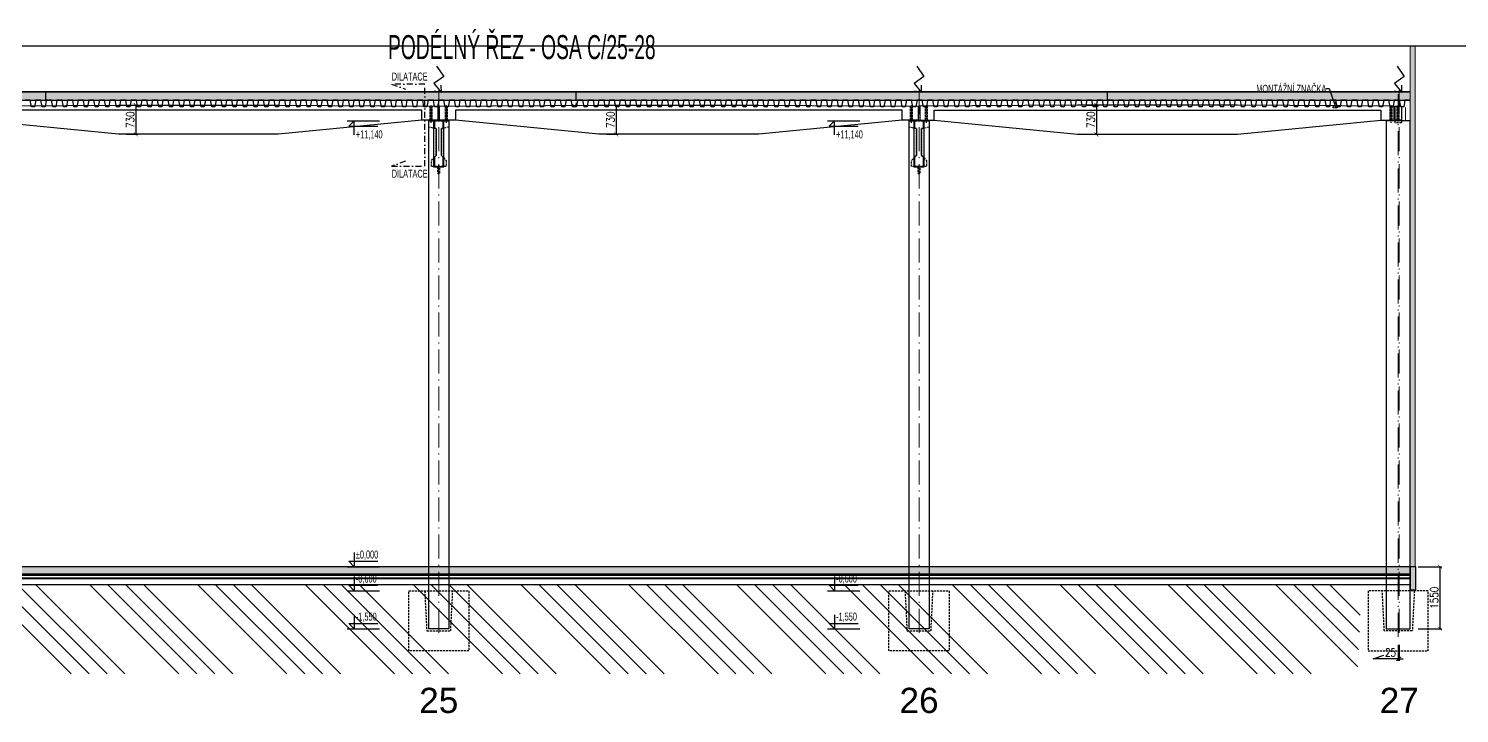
# Model space of a CAD drawing. Header units: millimetres. Extents: x 325046 to 1268204, y 1875583 to 2761998.
# Drawn here: x 983831 to 1019580, y 2379859 to 2396963 of the extents above; entities that cross this region are included whole.
import ezdxf
from ezdxf.enums import TextEntityAlignment as Align

# ---------------------------------------------------------------- set-up
doc = ezdxf.new("R2010")
doc.units = ezdxf.units.MM
doc.header["$LTSCALE"] = 100
doc.header["$PDMODE"] = 65
for name, pattern in [('ACAD_ISO10W100', [18.5, 12, -3, 0.5, -3]), ('DASHDOT', [1, 0.5, -0.25, 0, -0.25]), ('DASHED', [0.75, 0.5, -0.25])]:
    doc.linetypes.add(name, pattern=pattern)
for name, color, linetype in [('005', 9, 'Continuous'), ('025', 1, 'Continuous'), ('030', 7, 'Continuous'), ('035', 7, 'Continuous'), ('050', 4, 'Continuous'), ('DEHA', 2, 'Continuous'), ('KOTY', 2, 'Continuous'), ('kóty 100', 5, 'Continuous'), ('POPIS', 7, 'Continuous'), ('Sloupy', 7, 'Continuous'), ('ŠRAF-TERÉN', 34, 'Continuous'), ('ŽB - MONOLIT', 4, 'Continuous'), ('ŽB - PREFA', 3, 'Continuous')]:
    doc.layers.add(name, color=color, linetype=linetype)
for name, color, linetype, lineweight, true_color in [('IZOLACE - H', 7, 'Continuous', 9, 0x525252), ('PŘÍČKY - SDK', 7, 'Continuous', 30, 0x6a1174), ('TRAPÉZ -  KRYTINA', 7, 'Continuous', 25, 0x005875)]:
    doc.layers.add(name, color=color, linetype=linetype, lineweight=lineweight, true_color=true_color)
for name, color, linetype, true_color in [('Izolace tepelná', 7, 'Continuous', 0xfdf0ce), ('Popis OS', 7, 'Continuous', 0xbd0a5d), ('Příprava na dock', 7, 'Continuous', 0x616161), ('ŽB - Šraf-monol', 7, 'Continuous', 0x6bc2a4)]:
    doc.layers.add(name, color=color, linetype=linetype, true_color=true_color)
for name, color, linetype, lineweight in [('Objekty - osy', 5, 'ACAD_ISO10W100', 20), ('OBVODOVÝ PLÁŠŤ', 2, 'Continuous', 9), ('ŽB - Šraf-prefa', 253, 'Continuous', 13)]:
    doc.layers.add(name, color=color, linetype=linetype, lineweight=lineweight)
doc.styles.add('ARIL-TENKÝ', font='arial.ttf')
doc.styles.add('ROMANS', font='romans.shx', dxfattribs={"width": 0.8})
doc.dimstyles.new('EXT_10', dxfattribs={"dimscale": 100, "dimtxt": 2, "dimasz": 1, "dimexe": 0.5, "dimexo": 2, "dimgap": 0.4, "dimtad": 1, "dimdec": 0, "dimzin": 0, "dimdsep": 46, "dimtxsty": 'ROMANS', "dimblk": 'ARCHTICK', "dimcen": 2, "dimclrd": 256, "dimclre": 256, "dimclrt": 7, "dimadec": 0, "dimazin": 0, "dimtfac": 0.5, "dimtdec": 0, "dimtix": 1, "dimtmove": 2, "dimatfit": 3, "dimldrblk": 'ARCHTICK', "dimfxl": 1, "dimtvp": 93.75, "dimtolj": 1, "dimtzin": 0, "dimarcsym": 0})

# ---------------------------------------------------------------- blocks, each defined once
blk = doc.blocks.new('L1_PO')
at = {"layer": '005', "linetype": 'DASHDOT', "ltscale": 0.5}
for points in [[(2900232, -5311663), (2900232, -5311223)], [(2911852, -5311663), (2911852, -5311223)]]:
    blk.add_lwpolyline(points, dxfattribs=at)
at = {"layer": '030'}
blk.add_lwpolyline([(2904042, -5311223), (2908042, -5311223), (2912022, -5311253), (2912022, -5311603), (2911622, -5311603), (2908042, -5311953), (2904042, -5311953), (2900462, -5311603), (2900062, -5311603), (2900062, -5311253)], close=True, dxfattribs=at)
blk.add_lwpolyline([(2911622, -5311603), (2911622, -5311353), (2900462, -5311353), (2900462, -5311603)], dxfattribs=at)
blk.add_lwpolyline([(2911622, -5311603), (2911622, -5311353), (2900462, -5311353), (2900462, -5311603)], dxfattribs=at)
at = {"layer": '035', "linetype": 'DASHED', "ltscale": 0.5}
for points in [[(2900207, -5311603), (2900207, -5311252)], [(2900257, -5311603), (2900257, -5311252)], [(2911827, -5311603), (2911827, -5311252)], [(2911877, -5311603), (2911877, -5311252)]]:
    blk.add_lwpolyline(points, dxfattribs=at)
blk = doc.blocks.new('HLAVIVE 5 PO')
at = {"layer": 'Příprava na dock', "linetype": 'DASHED'}
blk.add_lwpolyline([(2345597, -5228059), (2345597, -5226559), (2347097, -5226559), (2347097, -5228059)], close=True, dxfattribs=at)
blk.add_lwpolyline([(2345997, -5226559), (2346047, -5227559), (2346647, -5227559), (2346697, -5226559)], dxfattribs=at)
blk = doc.blocks.new('HROMOSVOD')
at = {"layer": 'Sloupy'}
for p, q in [((-215544, -3763603), (-215365, -3763858)), ((-215365, -3763858), (-215611, -3764037)), ((-215611, -3764037), (-215422, -3764264)), ((-215422, -3764264), (-215605, -3764227)), ((-215422, -3764264), (-215425, -3764077))]:
    blk.add_line(p, q, dxfattribs=at)
blk = doc.blocks.new('_ARCHTICK')
at = {"color": 0, "linetype": 'ByBlock', "const_width": 0.15}
blk.add_lwpolyline([(-0.5, -0.5), (0.5, 0.5)], dxfattribs=at)
blk = doc.blocks.new('*D721')
at = {"layer": 'Defpoints', "color": 0, "transparency": 16777216}
for p in [(998079, 2395053), (998079, 2394323), (998510, 2394323)]:
    blk.add_point(p, dxfattribs=at)
at = {"layer": 'KOTY', "lineweight": -2, "transparency": 16777216}
for p, q in [((998279, 2395053), (998560, 2395053)), ((998510, 2395053), (998510, 2394323)), ((998279, 2394323), (998560, 2394323))]:
    blk.add_line(p, q, dxfattribs=at)
at = {"layer": 'KOTY', "lineweight": -2, "transparency": 16777216, "xscale": 100, "yscale": 100, "zscale": 100}
for p, rotation in [((998510, 2395053), 90), ((998510, 2394323), 270)]:
    blk.add_blockref('_ARCHTICK', p, dxfattribs=dict(at, rotation=rotation))
at = {"layer": 'KOTY', "color": 7, "transparency": 16777216, "insert": (998370, 2394688), "char_height": 200, "attachment_point": 5, "rotation": 90, "style": 'ROMANS'}
blk.add_mtext('\\A1;730', dxfattribs=at)
blk = doc.blocks.new('*D722')
at = {"layer": 'Defpoints', "color": 0, "transparency": 16777216}
for p in [(986079, 2395053), (986079, 2394323), (986510, 2394323)]:
    blk.add_point(p, dxfattribs=at)
at = {"layer": 'KOTY', "lineweight": -2, "transparency": 16777216}
for p, q in [((986279, 2395053), (986560, 2395053)), ((986510, 2395053), (986510, 2394323)), ((986279, 2394323), (986560, 2394323))]:
    blk.add_line(p, q, dxfattribs=at)
at = {"layer": 'KOTY', "lineweight": -2, "transparency": 16777216, "xscale": 100, "yscale": 100, "zscale": 100}
for p, rotation in [((986510, 2395053), 90), ((986510, 2394323), 270)]:
    blk.add_blockref('_ARCHTICK', p, dxfattribs=dict(at, rotation=rotation))
at = {"layer": 'KOTY', "color": 7, "transparency": 16777216, "insert": (986370, 2394688), "char_height": 200, "attachment_point": 5, "rotation": 90, "style": 'ROMANS'}
blk.add_mtext('\\A1;730', dxfattribs=at)
blk = doc.blocks.new('*D723')
at = {"layer": 'Defpoints', "color": 0, "transparency": 16777216}
for p in [(1010079, 2395053), (1010079, 2394323), (1010510, 2394323)]:
    blk.add_point(p, dxfattribs=at)
at = {"layer": 'KOTY', "lineweight": -2, "transparency": 16777216}
for p, q in [((1010279, 2395053), (1010560, 2395053)), ((1010510, 2395053), (1010510, 2394323)), ((1010279, 2394323), (1010560, 2394323))]:
    blk.add_line(p, q, dxfattribs=at)
at = {"layer": 'KOTY', "lineweight": -2, "transparency": 16777216, "xscale": 100, "yscale": 100, "zscale": 100}
for p, rotation in [((1010510, 2395053), 90), ((1010510, 2394323), 270)]:
    blk.add_blockref('_ARCHTICK', p, dxfattribs=dict(at, rotation=rotation))
at = {"layer": 'KOTY', "color": 7, "transparency": 16777216, "insert": (1010370, 2394688), "char_height": 200, "attachment_point": 5, "rotation": 90, "style": 'ROMANS'}
blk.add_mtext('\\A1;730', dxfattribs=at)
blk = doc.blocks.new('*D724')
at = {"layer": 'Defpoints', "color": 0, "transparency": 16777216}
for p in [(1018354, 2383523), (1018354, 2381973), (1019093, 2381973)]:
    blk.add_point(p, dxfattribs=at)
at = {"layer": 'KOTY', "lineweight": -2, "transparency": 16777216}
for p, q in [((1018554, 2383523), (1019143, 2383523)), ((1019093, 2383523), (1019093, 2381973)), ((1018554, 2381973), (1019143, 2381973))]:
    blk.add_line(p, q, dxfattribs=at)
at = {"layer": 'KOTY', "lineweight": -2, "transparency": 16777216, "xscale": 100, "yscale": 100, "zscale": 100}
for p, rotation in [((1019093, 2383523), 90), ((1019093, 2381973), 270)]:
    blk.add_blockref('_ARCHTICK', p, dxfattribs=dict(at, rotation=rotation))
at = {"layer": 'KOTY', "color": 7, "transparency": 16777216, "insert": (1018953, 2382748), "char_height": 200, "attachment_point": 5, "rotation": 90, "style": 'ROMANS'}
blk.add_mtext('\\A1;1550', dxfattribs=at)
blk = doc.blocks.new('H2 PO')
at = {"layer": '005', "linetype": 'DASHED'}
blk.add_lwpolyline([(2029475, -4892558), (2029475, -4891058), (2027975, -4891058), (2027975, -4892558)], close=True, dxfattribs=at)
blk.add_lwpolyline([(2029125, -4891058), (2029075, -4892058), (2028375, -4892058), (2028325, -4891058)], dxfattribs=at)
blk = doc.blocks.new('L3.1_PO')
at = {"layer": '005', "linetype": 'DASHDOT', "ltscale": 0.5}
for points in [[(1222451, -5123348), (1222451, -5122908)], [(1234056, -5123348), (1234056, -5122908)]]:
    blk.add_lwpolyline(points, dxfattribs=at)
at = {"layer": '025', "linetype": 'DASHED', "ltscale": 0.5}
blk.add_lwpolyline([(1232611, -5122926), (1232711, -5122927), (1232711, -5122977), (1232611, -5122976)], close=True, dxfattribs=at)
at = {"layer": '030'}
blk.add_lwpolyline([(1230221, -5122908), (1226221, -5122908), (1222281, -5122938), (1222281, -5123288), (1222641, -5123288), (1226221, -5123638), (1230221, -5123638), (1233801, -5123288), (1234136, -5123288), (1234136, -5122938)], close=True, dxfattribs=at)
blk.add_lwpolyline([(1222641, -5123288), (1222641, -5123038), (1233801, -5123038), (1233801, -5123288)], dxfattribs=at)
blk.add_lwpolyline([(1222641, -5123288), (1222641, -5123038), (1233801, -5123038), (1233801, -5123288)], dxfattribs=at)
at = {"layer": '035', "linetype": 'DASHED', "ltscale": 0.5}
for points in [[(1222426, -5123288), (1222426, -5122937)], [(1222476, -5123288), (1222476, -5122936)], [(1234031, -5123288), (1234031, -5122937)], [(1234081, -5123288), (1234081, -5122937)]]:
    blk.add_lwpolyline(points, dxfattribs=at)
at = {"layer": 'DEHA', "color": 3, "linetype": 'DASHDOT'}
blk.add_lwpolyline([(1232661, -5122827), (1232661, -5123027)], dxfattribs=at)
blk = doc.blocks.new('*D725')
at = {"layer": 'Defpoints', "color": 0, "ltscale": 0.5, "transparency": 16777216}
for p in [(1018054, 2381773), (1018079, 2381773), (1018079, 2381223)]:
    blk.add_point(p, dxfattribs=at)
at = {"layer": 'KOTY', "lineweight": -2, "ltscale": 0.5, "transparency": 16777216}
for p, q in [((1018054, 2381573), (1018054, 2381173)), ((1018079, 2381573), (1018079, 2381173)), ((1018054, 2381223), (1017954, 2381223)), ((1018054, 2381223), (1018079, 2381223)), ((1018079, 2381223), (1018179, 2381223))]:
    blk.add_line(p, q, dxfattribs=at)
at = {"layer": 'KOTY', "lineweight": -2, "ltscale": 0.5, "transparency": 16777216, "xscale": 100, "yscale": 100, "zscale": 100}
blk.add_blockref('_ARCHTICK', (1018054, 2381223), dxfattribs=at)
at = {"layer": 'KOTY', "lineweight": -2, "ltscale": 0.5, "transparency": 16777216, "xscale": 100, "yscale": 100, "zscale": 100, "rotation": 180}
blk.add_blockref('_ARCHTICK', (1018079, 2381223), dxfattribs=at)
at = {"layer": 'KOTY', "color": 7, "ltscale": 0.5, "transparency": 16777216, "insert": (1017860, 2381379), "char_height": 200, "attachment_point": 5, "style": 'ROMANS'}
blk.add_mtext('\\A1;25', dxfattribs=at)

msp = doc.modelspace()

# ---------------------------------------------------------------- hatches: boundary and pattern name
at = {"layer": 'Izolace tepelná'}
h = msp.add_hatch(color=256, dxfattribs=at)
h.dxf.hatch_style = 1
h.paths.add_polyline_path([(1018353.7, 2383523.1), (1018473.7, 2383523.1), (1018473.7, 2396523.1), (1018353.7, 2396523.1)])
h = msp.add_hatch(color=256, dxfattribs=at)
h.dxf.hatch_style = 1
h.paths.add_polyline_path([(971985.7, 2395373.1), (970907.2, 2395373.1), (970907.2, 2395173.1), (971985.7, 2395173.1)])
h.paths.add_polyline_path([(977985.7, 2395373.1), (971985.7, 2395373.1), (971985.7, 2395173.1), (977985.7, 2395173.1)])
h.paths.add_polyline_path([(983985.7, 2395373.1), (977985.7, 2395373.1), (977985.7, 2395173.1), (978043.5, 2395173.1), (983985.7, 2395173.1)])
h.paths.add_polyline_path([(984260.7, 2395373.1), (983985.7, 2395373.1), (983985.7, 2395173.1), (984260.7, 2395173.1)])
h = msp.add_hatch(color=256, dxfattribs=at)
h.dxf.hatch_style = 1
h.paths.add_polyline_path([(985235.7, 2395373.1), (984157.2, 2395373.1), (984157.2, 2395173.1), (985235.7, 2395173.1)])
h.paths.add_polyline_path([(991235.7, 2395373.1), (985235.7, 2395373.1), (985235.7, 2395173.1), (991235.7, 2395173.1)])
h.paths.add_polyline_path([(997235.7, 2395373.1), (991235.7, 2395373.1), (991235.7, 2395173.1), (991293.5, 2395173.1), (997235.7, 2395173.1)])
h.paths.add_polyline_path([(997510.7, 2395373.1), (997235.7, 2395373.1), (997235.7, 2395173.1), (997510.7, 2395173.1)])
h = msp.add_hatch(color=256, dxfattribs=at)
h.dxf.hatch_style = 1
h.paths.add_polyline_path([(998510.7, 2395373.1), (997432.2, 2395373.1), (997432.2, 2395173.1), (998510.7, 2395173.1)])
h.paths.add_polyline_path([(1004510.7, 2395373.1), (998510.7, 2395373.1), (998510.7, 2395173.1), (1004510.7, 2395173.1)])
h.paths.add_polyline_path([(1010510.7, 2395373.1), (1004510.7, 2395373.1), (1004510.7, 2395173.1), (1004568.5, 2395173.1), (1010510.7, 2395173.1)])
h.paths.add_polyline_path([(1010785.7, 2395373.1), (1010510.7, 2395373.1), (1010510.7, 2395173.1), (1010785.7, 2395173.1)])
h = msp.add_hatch(color=256, dxfattribs=at)
h.dxf.hatch_style = 1
h.paths.add_polyline_path([(1011760.7, 2395373.1), (1010682.2, 2395373.1), (1010682.2, 2395173.1), (1011760.7, 2395173.1)])
h.paths.add_polyline_path([(1017760.7, 2395373.1), (1011760.7, 2395373.1), (1011760.7, 2395173.1), (1017760.7, 2395173.1)])
h.paths.add_polyline_path([(1018353.7, 2395173.1), (1018353.7, 2395373.1), (1017760.7, 2395373.1), (1017760.7, 2395173.1)])
at = {"layer": 'ŠRAF-TERÉN'}
h = msp.add_hatch(dxfattribs=at)
h.set_pattern_fill('ANSI34', color=256, scale=100, angle=90, style=0)
h.set_pattern_definition([(135, (-468487, -136844.4), (-1347.0384, -1347.0384), []), (135, (-468487, -136395.4), (-1347.0384, -1347.0384), []), (135, (-468487, -135946.3), (-1347.0384, -1347.0384), []), (135, (-468487, -135497.3), (-1347.0384, -1347.0384), [])])
h.paths.add_polyline_path([(706303.7, 2383073.1), (711878.7, 2383073.1), (711878.7, 2381723.1), (711328.7, 2381723.1), (711328.7, 2380848.7), (706803.7, 2380848.7), (706803.7, 2381723.1), (706303.7, 2381723.1)])
h.paths.add_polyline_path([(700798.2, 2382764.2), (704598.7, 2382923.1), (705312.2, 2382923.1), (705466.2, 2382724.7), (705803.7, 2382724.7), (705803.7, 2381723.1), (705303.7, 2381723.1), (705303.7, 2380848.7), (700798.2, 2380848.7)])
h.paths.add_polyline_path([(717828.7, 2383073.1), (717828.7, 2381723.1), (717328.7, 2381723.1), (717328.7, 2380848.7), (712828.7, 2380848.7), (712828.7, 2381723.1), (712278.7, 2381723.1), (712278.7, 2381763.1), (712278.7, 2381763.1), (712278.7, 2381883.1), (712278.7, 2383073.1)])
h.paths.add_polyline_path([(718078.7, 2383073.1), (718078.7, 2381723.1), (717828.7, 2381723.1), (717828.7, 2381763.1), (717838.7, 2381763.1), (717838.7, 2381883.1), (717837.8, 2383073.1)])
h.paths.add_polyline_path([(718078.7, 2383073.1), (718328.7, 2383073.1), (718328.7, 2381883.1), (718318.7, 2381883.1), (718318.7, 2381763.1), (718319.1, 2381723.1), (718078.7, 2381723.1)])
h.paths.add_polyline_path([(1017133.1, 2383073.1), (1017036.8, 2380848.7), (718828.7, 2380848.7), (718828.7, 2381723.1), (718328.7, 2381723.1), (718328.7, 2381763.1), (718328.7, 2381763.1), (718328.7, 2381883.1), (718328.7, 2383073.1)])
h.paths.add_polyline_path([(718428.7, 2381723.1), (718828.7, 2381723.1), (718828.7, 2380848.7), (718384.9, 2380848.7)], flags=17)
h.paths.add_polyline_path([(718078.7, 2381723.1), (718328.7, 2381723.1), (718328.7, 2380848.7), (718078.7, 2380848.7)])
h.paths.add_polyline_path([(717828.7, 2381723.1), (718078.7, 2381723.1), (718078.7, 2380848.7), (717828.7, 2380848.7)])
h.paths.add_polyline_path([(717328.7, 2381723.1), (717728.7, 2381723.1), (717772.4, 2380848.7), (717328.7, 2380848.7)], flags=17)
h.paths.add_polyline_path([(712378.7, 2381723.1), (712828.7, 2381723.1), (712828.7, 2380848.7), (712334.9, 2380848.7)], flags=17)
h.paths.add_polyline_path([(712078.7, 2381723.1), (712278.7, 2381723.1), (712278.7, 2380848.7), (712078.7, 2380848.7)])
h.paths.add_polyline_path([(711878.7, 2381723.1), (712078.7, 2381723.1), (712078.7, 2380848.7), (711878.7, 2380848.7)])
h.paths.add_polyline_path([(711328.7, 2381723.1), (711778.7, 2381723.1), (711822.4, 2380848.7), (711328.7, 2380848.7)], flags=17)
h.paths.add_polyline_path([(706403.7, 2381723.1), (706803.7, 2381723.1), (706803.7, 2380848.7), (706359.9, 2380848.7)], flags=17)
h.paths.add_polyline_path([(706078.7, 2381723.1), (706303.7, 2381723.1), (706303.7, 2380848.7), (706078.7, 2380848.7)])
h.paths.add_polyline_path([(705803.7, 2381723.1), (706078.7, 2381723.1), (706078.7, 2380848.7), (705803.7, 2380848.7)])
h.paths.add_polyline_path([(705303.7, 2381723.1), (705703.7, 2381723.1), (705747.4, 2380848.7), (705303.7, 2380848.7)], flags=17)
at = {"layer": 'ŽB - Šraf-monol'}
msp.add_hatch(color=256, dxfattribs=at).paths.add_polyline_path([(1018353.7, 2383523.1), (1018353.7, 2383343.1), (705803.7, 2383343.1), (705803.7, 2383523.1)])
at = {"layer": 'ŽB - Šraf-prefa', "ltscale": 2}
msp.add_hatch(color=256, dxfattribs=at).paths.add_polyline_path([(1018353.7, 2383523.1), (1018493.7, 2383523.1), (1018493.7, 2382943.1), (1018353.7, 2382943.1)])
at = {"layer": 'ŽB - Šraf-prefa'}
msp.add_hatch(color=256, dxfattribs=at).paths.add_polyline_path([(1018493.7, 2383523.1), (1018353.7, 2383523.1), (1018353.7, 2382943.1), (1018493.7, 2382943.1)])

# ---------------------------------------------------------------- linework, layer by layer
at = {"layer": '005', "linetype": 'DASHDOT', "ltscale": 0.5}
for points in [[(1018053.7, 2394613.1), (1018053.7, 2395068.1)], [(994078.7, 2393323.1), (994078.7, 2393573.1)], [(1006078.7, 2393323.1), (1006078.7, 2393573.1)]]:
    msp.add_lwpolyline(points, dxfattribs=at)
at = {"layer": '025', "linetype": 'DASHED'}
for points, const_width in [([(993888.7, 2394663.1), (993888.7, 2395003.1)], 20), ([(994268.7, 2394663.1), (994268.7, 2395003.1)], 20), ([(1005888.7, 2394663.1), (1005888.7, 2395003.1)], 20), ([(1006268.7, 2394663.1), (1006268.7, 2395003.1)], 20), ([(1017873.7, 2394663.1), (1017873.7, 2394993.1)], 20), ([(1018053.7, 2394663.1), (1018053.7, 2394993.1)], 20), ([(1018233.7, 2394663.1), (1018233.7, 2394993.1)], 20), ([(994078.7, 2393373.1), (994078.7, 2393523.1)], 25), ([(1006078.7, 2393373.1), (1006078.7, 2393523.1)], 25)]:
    msp.add_lwpolyline(points, dxfattribs=dict(at, const_width=const_width))
at = {"layer": '035', "linetype": 'DASHED', "ltscale": 0.5}
for points in [[(1018028.7, 2394673.1), (1018028.7, 2395023.1)], [(1018078.7, 2394673.1), (1018078.7, 2395023.1)]]:
    msp.add_lwpolyline(points, dxfattribs=at)
at = {"layer": '035', "linetype": 'DASHED'}
for points in [[(993828.7, 2394663.7), (994328.7, 2394663.7), (994328.7, 2394503.8), (994143.7, 2394464.8), (994143.7, 2393793.1), (994263.7, 2393673.1), (994263.7, 2393523.1), (993893.7, 2393523.1), (993893.7, 2393673.1), (994013.7, 2393793.1), (994013.7, 2394464.8), (993828.7, 2394503.8), (993828.7, 2394663.7)], [(1005828.7, 2394663.7), (1006328.7, 2394663.7), (1006328.7, 2394503.8), (1006143.7, 2394464.8), (1006143.7, 2393793.1), (1006263.7, 2393673.1), (1006263.7, 2393523.1), (1005893.7, 2393523.1), (1005893.7, 2393673.1), (1006013.7, 2393793.1), (1006013.7, 2394464.8), (1005828.7, 2394503.8), (1005828.7, 2394663.7)]]:
    msp.add_lwpolyline(points, dxfattribs=at)
at = {"layer": '035', "ltscale": 0.5}
for points in [[(993828.7, 2394663.1), (993948.7, 2394663.1), (993948.7, 2393513.1), (994208.7, 2393513.1), (994208.7, 2394663.1), (994328.7, 2394663.1), (994328.7, 2381973.1), (993828.7, 2381973.1)], [(1005828.7, 2394663.1), (1005948.7, 2394663.1), (1005948.7, 2393513.1), (1006208.7, 2393513.1), (1006208.7, 2394663.1), (1006328.7, 2394663.1), (1006328.7, 2381973.1), (1005828.7, 2381973.1)]]:
    msp.add_lwpolyline(points, close=True, dxfattribs=at)
msp.add_lwpolyline([(1018353.7, 2394663.1), (1018353.7, 2394663.1), (1017753.7, 2394663.1), (1017753.7, 2381973.1), (1018353.7, 2381973.1), (1018353.7, 2394663.1)], dxfattribs=at)
at = {"layer": '035', "linetype": 'DASHED'}
for points in [[(994048.7, 2393513.1), (994048.7, 2393353.1), (994108.7, 2393353.1), (994108.7, 2393513.1)], [(1006048.7, 2393513.1), (1006048.7, 2393353.1), (1006108.7, 2393353.1), (1006108.7, 2393513.1)]]:
    msp.add_lwpolyline(points, close=True, dxfattribs=at)
at = {"layer": '050', "linetype": 'DASHDOT', "ltscale": 3}
msp.add_lwpolyline([(993247.7, 2393655), (992900.1, 2393530.9), (993728.7, 2393530.9), (993728.7, 2395573.6), (992900.1, 2395573.6), (993247.7, 2395449.5)], dxfattribs=at)
at = {"layer": '050', "linetype": 'DASHED'}
msp.add_lwpolyline([(1017973.7, 2395023.1), (1018133.7, 2395023.1), (1018133.7, 2394613.1), (1017973.7, 2394613.1)], close=True, dxfattribs=at)
at = {"layer": '050'}
for points in [[(1018133.7, 2394673.1), (1017973.7, 2394673.1), (1017973.7, 2395023.1), (1018133.7, 2395023.1)], [(993968.7, 2394663.7), (993968.7, 2394474.3), (994013.7, 2394464.8), (994013.7, 2393793.1), (993968.7, 2393748.1), (993968.7, 2393523.1), (994188.7, 2393523.1), (994188.7, 2393748.1), (994143.7, 2393793.1), (994143.7, 2394464.8), (994188.7, 2394474.3), (994188.7, 2394663.7)], [(1005968.7, 2394663.7), (1005968.7, 2394474.3), (1006013.7, 2394464.8), (1006013.7, 2393793.1), (1005968.7, 2393748.1), (1005968.7, 2393523.1), (1006188.7, 2393523.1), (1006188.7, 2393748.1), (1006143.7, 2393793.1), (1006143.7, 2394464.8), (1006188.7, 2394474.3), (1006188.7, 2394663.7)]]:
    msp.add_lwpolyline(points, close=True, dxfattribs=at)
at = {"layer": 'IZOLACE - H', "linetype": 'ByBlock', "ltscale": 1000}
for p, q in [((970907.2, 2395393.1), (984260.7, 2395393.1)), ((984157.2, 2395393.1), (997510.7, 2395393.1)), ((997432.2, 2395393.1), (1010785.7, 2395393.1)), ((1010682.2, 2395393.1), (1018353.7, 2395393.1))]:
    msp.add_line(p, q, dxfattribs=at)
at = {"layer": 'IZOLACE - H', "linetype": 'DASHED', "ltscale": 10, "const_width": 20}
for points in [[(970907.2, 2395383.1), (984260.7, 2395383.1)], [(984157.2, 2395383.1), (997510.7, 2395383.1)], [(997432.2, 2395383.1), (1010785.7, 2395383.1)], [(1010682.2, 2395383.1), (1018353.7, 2395383.1)]]:
    msp.add_lwpolyline(points, dxfattribs=at)
at = {"layer": 'IZOLACE - H', "linetype": 'DASHED', "ltscale": 5, "const_width": 20, "flags": 128}
msp.add_lwpolyline([(705803.7, 2383323.1), (1018353.7, 2383323.1)], dxfattribs=at)
at = {"layer": 'IZOLACE - H', "linetype": 'ByBlock', "ltscale": 1000, "flags": 128}
for points in [[(705803.7, 2383333.1), (1018189, 2383333.1)], [(705803.7, 2383313.1), (1018353.7, 2383313.1)]]:
    msp.add_lwpolyline(points, dxfattribs=at)
at = {"layer": 'Izolace tepelná'}
for points in [[(984260.7, 2395173.1), (984260.7, 2395373.1), (970907.2, 2395373.1)], [(997510.7, 2395173.1), (997510.7, 2395373.1), (984157.2, 2395373.1)], [(1010785.7, 2395173.1), (1010785.7, 2395373.1), (997432.2, 2395373.1)], [(1018353.7, 2395373.1), (1010682.2, 2395373.1)], [(970907.2, 2395173.1), (984260.7, 2395173.1)], [(984157.2, 2395173.1), (997510.7, 2395173.1)], [(997432.2, 2395173.1), (1010785.7, 2395173.1)], [(1010682.2, 2395173.1), (1018353.7, 2395173.1)], [(1018353.7, 2383233.1), (705803.7, 2383233.1), (705803.7, 2383313.1)], [(705803.7, 2383313.1), (1018353.7, 2383313.1)]]:
    msp.add_lwpolyline(points, dxfattribs=at)
at = {"layer": 'KOTY'}
for p, q in [((991791.8, 2394663.1), (992601.3, 2394663.1)), ((1003791.8, 2394663.1), (1004601.3, 2394663.1)), ((991791.8, 2383523.1), (992601.3, 2383523.1)), ((991791.8, 2382923.1), (992601.3, 2382923.1)), ((1003791.8, 2382923.1), (1004601.3, 2382923.1)), ((991791.8, 2381973.1), (992601.3, 2381973.1)), ((1003791.8, 2381973.1), (1004601.3, 2381973.1))]:
    msp.add_line(p, q, dxfattribs=at)
for points in [[(1016239.4, 2395467.4), (1016322.7, 2395467.4), (1016478.6, 2395034.7)], [(1018053.7, 2381223.1), (1017424.2, 2381223.1), (1017692.1, 2381309)]]:
    msp.add_lwpolyline(points, dxfattribs=at)
at = {"layer": 'KOTY', "flags": 128}
for points in [[(991966.5, 2394312.2), (991966.5, 2394663.1), (991831.5, 2394528.1), (992556.5, 2394528.1)], [(1003966.5, 2394312.2), (1003966.5, 2394663.1), (1003831.5, 2394528.1), (1004556.5, 2394528.1)], [(991966.5, 2383874), (991966.5, 2383523.1), (991831.5, 2383658.1), (992556.5, 2383658.1)], [(991966.5, 2383274), (991966.5, 2382923.1), (991831.5, 2383058.1), (992556.5, 2383058.1)], [(1003966.5, 2383274), (1003966.5, 2382923.1), (1003831.5, 2383058.1), (1004556.5, 2383058.1)], [(991966.5, 2382324), (991966.5, 2381973.1), (991831.5, 2382108.1), (992556.5, 2382108.1)], [(1003966.5, 2382324), (1003966.5, 2381973.1), (1003831.5, 2382108.1), (1004556.5, 2382108.1)]]:
    msp.add_lwpolyline(points, dxfattribs=at)
at = {"layer": 'kóty 100'}
msp.add_line((1024720.1, 2396523.1), (705683.7, 2396523.1), dxfattribs=at)
at = {"layer": 'Objekty - osy', "ltscale": 0.5}
for points in [[(994078.7, 2395423.5), (994078.7, 2381773.1)], [(1006078.7, 2395423.5), (1006078.7, 2381773.1)], [(1018053.7, 2381773.1), (1018053.7, 2395423.5)], [(1018078.7, 2395423.5), (1018078.7, 2381773.1)]]:
    msp.add_lwpolyline(points, dxfattribs=at)
at = {"layer": 'OBVODOVÝ PLÁŠŤ', "linetype": 'ByBlock', "ltscale": 100}
msp.add_line((1018473.7, 2383523.1), (1018353.7, 2383523.1), dxfattribs=at)
at = {"layer": 'OBVODOVÝ PLÁŠŤ', "linetype": 'ByBlock'}
msp.add_lwpolyline([(1018353.7, 2383523.1), (1018353.7, 2396523.1), (1018473.7, 2396523.1), (1018473.7, 2383523.1)], dxfattribs=at)
at = {"layer": 'PŘÍČKY - SDK'}
msp.add_line((705803.7, 2383230.5), (1018353.7, 2383230.5), dxfattribs=at)
at = {"layer": 'TRAPÉZ -  KRYTINA', "flags": 128}
for points in [[(984261.2, 2395107.5), (984243.5, 2395013.1), (984193.5, 2395013.1), (984168.5, 2395013.1), (984138.5, 2395173.1), (984008.5, 2395173.1), (983978.5, 2395013.1), (983928.5, 2395013.1), (983903.5, 2395013.1), (983873.5, 2395173.1), (983743.5, 2395173.1)], [(997511.2, 2395107.5), (997493.5, 2395013.1), (997443.5, 2395013.1), (997418.5, 2395013.1), (997388.5, 2395173.1), (997258.5, 2395173.1), (997228.5, 2395013.1), (997178.5, 2395013.1), (997153.5, 2395013.1), (997123.5, 2395173.1), (996993.5, 2395173.1), (996963.5, 2395013.1), (996913.5, 2395013.1), (996888.5, 2395013.1), (996858.5, 2395173.1), (996728.5, 2395173.1), (996698.5, 2395013.1), (996648.5, 2395013.1), (996623.5, 2395013.1), (996593.5, 2395173.1), (996463.5, 2395173.1), (996433.5, 2395013.1), (996383.5, 2395013.1), (996358.5, 2395013.1), (996328.5, 2395173.1), (996198.5, 2395173.1), (996168.5, 2395013.1), (996118.5, 2395013.1), (996093.5, 2395013.1), (996063.5, 2395173.1), (995933.5, 2395173.1), (995903.5, 2395013.1), (995853.5, 2395013.1), (995828.5, 2395013.1), (995798.5, 2395173.1), (995668.5, 2395173.1), (995638.5, 2395013.1), (995588.5, 2395013.1), (995563.5, 2395013.1), (995533.5, 2395173.1), (995403.5, 2395173.1), (995373.5, 2395013.1), (995323.5, 2395013.1), (995298.5, 2395013.1), (995268.5, 2395173.1), (995138.5, 2395173.1), (995108.5, 2395013.1), (995058.5, 2395013.1), (995033.5, 2395013.1), (995003.5, 2395173.1), (994873.5, 2395173.1), (994843.5, 2395013.1), (994793.5, 2395013.1), (994768.5, 2395013.1), (994738.5, 2395173.1), (994608.5, 2395173.1), (994578.5, 2395013.1), (994528.5, 2395013.1), (994503.5, 2395013.1), (994473.5, 2395173.1), (994343.5, 2395173.1), (994313.5, 2395013.1), (994263.5, 2395013.1), (994238.5, 2395013.1), (994208.5, 2395173.1), (994078.5, 2395173.1), (994048.5, 2395013.1), (993998.5, 2395013.1), (993973.5, 2395013.1), (993943.5, 2395173.1), (993813.5, 2395173.1), (993783.5, 2395013.1), (993733.5, 2395013.1), (993708.5, 2395013.1), (993678.5, 2395173.1), (993548.5, 2395173.1), (993518.5, 2395013.1), (993468.5, 2395013.1), (993443.5, 2395013.1), (993413.5, 2395173.1), (993283.5, 2395173.1), (993253.5, 2395013.1), (993203.5, 2395013.1), (993178.5, 2395013.1), (993148.5, 2395173.1), (993018.5, 2395173.1), (992988.5, 2395013.1), (992938.5, 2395013.1), (992913.5, 2395013.1), (992883.5, 2395173.1), (992753.5, 2395173.1), (992723.5, 2395013.1), (992673.5, 2395013.1), (992648.5, 2395013.1), (992618.5, 2395173.1), (992488.5, 2395173.1), (992458.5, 2395013.1), (992408.5, 2395013.1), (992383.5, 2395013.1), (992353.5, 2395173.1), (992223.5, 2395173.1), (992193.5, 2395013.1), (992143.5, 2395013.1), (992118.5, 2395013.1), (992088.5, 2395173.1), (991958.5, 2395173.1), (991928.5, 2395013.1), (991878.5, 2395013.1), (991853.5, 2395013.1), (991823.5, 2395173.1), (991693.5, 2395173.1), (991663.5, 2395013.1), (991613.5, 2395013.1), (991588.5, 2395013.1), (991558.5, 2395173.1), (991428.5, 2395173.1), (991398.5, 2395013.1), (991348.5, 2395013.1), (991323.5, 2395013.1), (991293.5, 2395173.1), (991163.5, 2395173.1), (991133.5, 2395013.1), (991083.5, 2395013.1), (991058.5, 2395013.1), (991028.5, 2395173.1), (990898.5, 2395173.1), (990868.5, 2395013.1), (990818.5, 2395013.1), (990793.5, 2395013.1), (990763.5, 2395173.1), (990633.5, 2395173.1), (990603.5, 2395013.1), (990553.5, 2395013.1), (990528.5, 2395013.1), (990498.5, 2395173.1), (990368.5, 2395173.1), (990338.5, 2395013.1), (990288.5, 2395013.1), (990263.5, 2395013.1), (990233.5, 2395173.1), (990103.5, 2395173.1), (990073.5, 2395013.1), (990023.5, 2395013.1), (989998.5, 2395013.1), (989968.5, 2395173.1), (989838.5, 2395173.1), (989808.5, 2395013.1), (989758.5, 2395013.1), (989733.5, 2395013.1), (989703.5, 2395173.1), (989573.5, 2395173.1), (989543.5, 2395013.1), (989493.5, 2395013.1), (989468.5, 2395013.1), (989438.5, 2395173.1), (989308.5, 2395173.1), (989278.5, 2395013.1), (989228.5, 2395013.1), (989203.5, 2395013.1), (989173.5, 2395173.1), (989043.5, 2395173.1), (989013.5, 2395013.1), (988963.5, 2395013.1), (988938.5, 2395013.1), (988908.5, 2395173.1), (988778.5, 2395173.1), (988748.5, 2395013.1), (988698.5, 2395013.1), (988673.5, 2395013.1), (988643.5, 2395173.1), (988513.5, 2395173.1), (988483.5, 2395013.1), (988433.5, 2395013.1), (988408.5, 2395013.1), (988378.5, 2395173.1), (988248.5, 2395173.1), (988218.5, 2395013.1), (988168.5, 2395013.1), (988143.5, 2395013.1), (988113.5, 2395173.1), (987983.5, 2395173.1), (987953.5, 2395013.1), (987903.5, 2395013.1), (987878.5, 2395013.1), (987848.5, 2395173.1), (987718.5, 2395173.1), (987688.5, 2395013.1), (987638.5, 2395013.1), (987613.5, 2395013.1), (987583.5, 2395173.1), (987453.5, 2395173.1), (987423.5, 2395013.1), (987373.5, 2395013.1), (987348.5, 2395013.1), (987318.5, 2395173.1), (987188.5, 2395173.1), (987158.5, 2395013.1), (987108.5, 2395013.1), (987083.5, 2395013.1), (987053.5, 2395173.1), (986923.5, 2395173.1), (986893.5, 2395013.1), (986843.5, 2395013.1), (986818.5, 2395013.1), (986788.5, 2395173.1), (986658.5, 2395173.1), (986628.5, 2395013.1), (986578.5, 2395013.1), (986553.5, 2395013.1), (986523.5, 2395173.1), (986393.5, 2395173.1), (986363.5, 2395013.1), (986313.5, 2395013.1), (986288.5, 2395013.1), (986258.5, 2395173.1), (986128.5, 2395173.1), (986098.5, 2395013.1), (986048.5, 2395013.1), (986023.5, 2395013.1), (985993.5, 2395173.1), (985863.5, 2395173.1), (985833.5, 2395013.1), (985783.5, 2395013.1), (985758.5, 2395013.1), (985728.5, 2395173.1), (985598.5, 2395173.1), (985568.5, 2395013.1), (985518.5, 2395013.1), (985493.5, 2395013.1), (985463.5, 2395173.1), (985333.5, 2395173.1), (985303.5, 2395013.1), (985253.5, 2395013.1), (985228.5, 2395013.1), (985198.5, 2395173.1), (985068.5, 2395173.1), (985038.5, 2395013.1), (984988.5, 2395013.1), (984963.5, 2395013.1), (984933.5, 2395173.1), (984803.5, 2395173.1), (984773.5, 2395013.1), (984723.5, 2395013.1), (984698.5, 2395013.1), (984668.5, 2395173.1), (984538.5, 2395173.1), (984508.5, 2395013.1), (984458.5, 2395013.1), (984433.5, 2395013.1), (984403.5, 2395173.1), (984273.5, 2395173.1), (984243.5, 2395013.1), (984193.5, 2395013.1), (984168.5, 2395013.1), (984157.2, 2395073.3)], [(1010786.2, 2395107.5), (1010768.5, 2395013.1), (1010718.5, 2395013.1), (1010693.5, 2395013.1), (1010663.5, 2395173.1), (1010533.5, 2395173.1), (1010503.5, 2395013.1), (1010453.5, 2395013.1), (1010428.5, 2395013.1), (1010398.5, 2395173.1), (1010268.5, 2395173.1), (1010238.5, 2395013.1), (1010188.5, 2395013.1), (1010163.5, 2395013.1), (1010133.5, 2395173.1), (1010003.5, 2395173.1), (1009973.5, 2395013.1), (1009923.5, 2395013.1), (1009898.5, 2395013.1), (1009868.5, 2395173.1), (1009738.5, 2395173.1), (1009708.5, 2395013.1), (1009658.5, 2395013.1), (1009633.5, 2395013.1), (1009603.5, 2395173.1), (1009473.5, 2395173.1), (1009443.5, 2395013.1), (1009393.5, 2395013.1), (1009368.5, 2395013.1), (1009338.5, 2395173.1), (1009208.5, 2395173.1), (1009178.5, 2395013.1), (1009128.5, 2395013.1), (1009103.5, 2395013.1), (1009073.5, 2395173.1), (1008943.5, 2395173.1), (1008913.5, 2395013.1), (1008863.5, 2395013.1), (1008838.5, 2395013.1), (1008808.5, 2395173.1), (1008678.5, 2395173.1), (1008648.5, 2395013.1), (1008598.5, 2395013.1), (1008573.5, 2395013.1), (1008543.5, 2395173.1), (1008413.5, 2395173.1), (1008383.5, 2395013.1), (1008333.5, 2395013.1), (1008308.5, 2395013.1), (1008278.5, 2395173.1), (1008148.5, 2395173.1), (1008118.5, 2395013.1), (1008068.5, 2395013.1), (1008043.5, 2395013.1), (1008013.5, 2395173.1), (1007883.5, 2395173.1), (1007853.5, 2395013.1), (1007803.5, 2395013.1), (1007778.5, 2395013.1), (1007748.5, 2395173.1), (1007618.5, 2395173.1), (1007588.5, 2395013.1), (1007538.5, 2395013.1), (1007513.5, 2395013.1), (1007483.5, 2395173.1), (1007353.5, 2395173.1), (1007323.5, 2395013.1), (1007273.5, 2395013.1), (1007248.5, 2395013.1), (1007218.5, 2395173.1), (1007088.5, 2395173.1), (1007058.5, 2395013.1), (1007008.5, 2395013.1), (1006983.5, 2395013.1), (1006953.5, 2395173.1), (1006823.5, 2395173.1), (1006793.5, 2395013.1), (1006743.5, 2395013.1), (1006718.5, 2395013.1), (1006688.5, 2395173.1), (1006558.5, 2395173.1), (1006528.5, 2395013.1), (1006478.5, 2395013.1), (1006453.5, 2395013.1), (1006423.5, 2395173.1), (1006293.5, 2395173.1), (1006263.5, 2395013.1), (1006213.5, 2395013.1), (1006188.5, 2395013.1), (1006158.5, 2395173.1), (1006028.5, 2395173.1), (1005998.5, 2395013.1), (1005948.5, 2395013.1), (1005923.5, 2395013.1), (1005893.5, 2395173.1), (1005763.5, 2395173.1), (1005733.5, 2395013.1), (1005683.5, 2395013.1), (1005658.5, 2395013.1), (1005628.5, 2395173.1), (1005498.5, 2395173.1), (1005468.5, 2395013.1), (1005418.5, 2395013.1), (1005393.5, 2395013.1), (1005363.5, 2395173.1), (1005233.5, 2395173.1), (1005203.5, 2395013.1), (1005153.5, 2395013.1), (1005128.5, 2395013.1), (1005098.5, 2395173.1), (1004968.5, 2395173.1), (1004938.5, 2395013.1), (1004888.5, 2395013.1), (1004863.5, 2395013.1), (1004833.5, 2395173.1), (1004703.5, 2395173.1), (1004673.5, 2395013.1), (1004623.5, 2395013.1), (1004598.5, 2395013.1), (1004568.5, 2395173.1), (1004438.5, 2395173.1), (1004408.5, 2395013.1), (1004358.5, 2395013.1), (1004333.5, 2395013.1), (1004303.5, 2395173.1), (1004173.5, 2395173.1), (1004143.5, 2395013.1), (1004093.5, 2395013.1), (1004068.5, 2395013.1), (1004038.5, 2395173.1), (1003908.5, 2395173.1), (1003878.5, 2395013.1), (1003828.5, 2395013.1), (1003803.5, 2395013.1), (1003773.5, 2395173.1), (1003643.5, 2395173.1), (1003613.5, 2395013.1), (1003563.5, 2395013.1), (1003538.5, 2395013.1), (1003508.5, 2395173.1), (1003378.5, 2395173.1), (1003348.5, 2395013.1), (1003298.5, 2395013.1), (1003273.5, 2395013.1), (1003243.5, 2395173.1), (1003113.5, 2395173.1), (1003083.5, 2395013.1), (1003033.5, 2395013.1), (1003008.5, 2395013.1), (1002978.5, 2395173.1), (1002848.5, 2395173.1), (1002818.5, 2395013.1), (1002768.5, 2395013.1), (1002743.5, 2395013.1), (1002713.5, 2395173.1), (1002583.5, 2395173.1), (1002553.5, 2395013.1), (1002503.5, 2395013.1), (1002478.5, 2395013.1), (1002448.5, 2395173.1), (1002318.5, 2395173.1), (1002288.5, 2395013.1), (1002238.5, 2395013.1), (1002213.5, 2395013.1), (1002183.5, 2395173.1), (1002053.5, 2395173.1), (1002023.5, 2395013.1), (1001973.5, 2395013.1), (1001948.5, 2395013.1), (1001918.5, 2395173.1), (1001788.5, 2395173.1), (1001758.5, 2395013.1), (1001708.5, 2395013.1), (1001683.5, 2395013.1), (1001653.5, 2395173.1), (1001523.5, 2395173.1), (1001493.5, 2395013.1), (1001443.5, 2395013.1), (1001418.5, 2395013.1), (1001388.5, 2395173.1), (1001258.5, 2395173.1), (1001228.5, 2395013.1), (1001178.5, 2395013.1), (1001153.5, 2395013.1), (1001123.5, 2395173.1), (1000993.5, 2395173.1), (1000963.5, 2395013.1), (1000913.5, 2395013.1), (1000888.5, 2395013.1), (1000858.5, 2395173.1), (1000728.5, 2395173.1), (1000698.5, 2395013.1), (1000648.5, 2395013.1), (1000623.5, 2395013.1), (1000593.5, 2395173.1), (1000463.5, 2395173.1), (1000433.5, 2395013.1), (1000383.5, 2395013.1), (1000358.5, 2395013.1), (1000328.5, 2395173.1), (1000198.5, 2395173.1), (1000168.5, 2395013.1), (1000118.5, 2395013.1), (1000093.5, 2395013.1), (1000063.5, 2395173.1), (999933.5, 2395173.1), (999903.5, 2395013.1), (999853.5, 2395013.1), (999828.5, 2395013.1), (999798.5, 2395173.1), (999668.5, 2395173.1), (999638.5, 2395013.1), (999588.5, 2395013.1), (999563.5, 2395013.1), (999533.5, 2395173.1), (999403.5, 2395173.1), (999373.5, 2395013.1), (999323.5, 2395013.1), (999298.5, 2395013.1), (999268.5, 2395173.1), (999138.5, 2395173.1), (999108.5, 2395013.1), (999058.5, 2395013.1), (999033.5, 2395013.1), (999003.5, 2395173.1), (998873.5, 2395173.1), (998843.5, 2395013.1), (998793.5, 2395013.1), (998768.5, 2395013.1), (998738.5, 2395173.1), (998608.5, 2395173.1), (998578.5, 2395013.1), (998528.5, 2395013.1), (998503.5, 2395013.1), (998473.5, 2395173.1), (998343.5, 2395173.1), (998313.5, 2395013.1), (998263.5, 2395013.1), (998238.5, 2395013.1), (998208.5, 2395173.1), (998078.5, 2395173.1), (998048.5, 2395013.1), (997998.5, 2395013.1), (997973.5, 2395013.1), (997943.5, 2395173.1), (997813.5, 2395173.1), (997783.5, 2395013.1), (997733.5, 2395013.1), (997708.5, 2395013.1), (997678.5, 2395173.1), (997548.5, 2395173.1), (997518.5, 2395013.1), (997468.5, 2395013.1), (997443.5, 2395013.1), (997432.2, 2395073.3)], [(1018353.7, 2395145.5), (1018348.5, 2395173.1), (1018218.5, 2395173.1), (1018188.5, 2395013.1), (1018138.5, 2395013.1), (1018113.5, 2395013.1), (1018083.5, 2395173.1), (1017953.5, 2395173.1), (1017923.5, 2395013.1), (1017873.5, 2395013.1), (1017848.5, 2395013.1), (1017818.5, 2395173.1), (1017688.5, 2395173.1), (1017658.5, 2395013.1), (1017608.5, 2395013.1), (1017583.5, 2395013.1), (1017553.5, 2395173.1), (1017423.5, 2395173.1), (1017393.5, 2395013.1), (1017343.5, 2395013.1), (1017318.5, 2395013.1), (1017288.5, 2395173.1), (1017158.5, 2395173.1), (1017128.5, 2395013.1), (1017078.5, 2395013.1), (1017053.5, 2395013.1), (1017023.5, 2395173.1), (1016893.5, 2395173.1), (1016863.5, 2395013.1), (1016813.5, 2395013.1), (1016788.5, 2395013.1), (1016758.5, 2395173.1), (1016628.5, 2395173.1), (1016598.5, 2395013.1), (1016548.5, 2395013.1), (1016523.5, 2395013.1), (1016493.5, 2395173.1), (1016363.5, 2395173.1), (1016333.5, 2395013.1), (1016283.5, 2395013.1), (1016258.5, 2395013.1), (1016228.5, 2395173.1), (1016098.5, 2395173.1), (1016068.5, 2395013.1), (1016018.5, 2395013.1), (1015993.5, 2395013.1), (1015963.5, 2395173.1), (1015833.5, 2395173.1), (1015803.5, 2395013.1), (1015753.5, 2395013.1), (1015728.5, 2395013.1), (1015698.5, 2395173.1), (1015568.5, 2395173.1), (1015538.5, 2395013.1), (1015488.5, 2395013.1), (1015463.5, 2395013.1), (1015433.5, 2395173.1), (1015303.5, 2395173.1), (1015273.5, 2395013.1), (1015223.5, 2395013.1), (1015198.5, 2395013.1), (1015168.5, 2395173.1), (1015038.5, 2395173.1), (1015008.5, 2395013.1), (1014958.5, 2395013.1), (1014933.5, 2395013.1), (1014903.5, 2395173.1), (1014773.5, 2395173.1), (1014743.5, 2395013.1), (1014693.5, 2395013.1), (1014668.5, 2395013.1), (1014638.5, 2395173.1), (1014508.5, 2395173.1), (1014478.5, 2395013.1), (1014428.5, 2395013.1), (1014403.5, 2395013.1), (1014373.5, 2395173.1), (1014243.5, 2395173.1), (1014213.5, 2395013.1), (1014163.5, 2395013.1), (1014138.5, 2395013.1), (1014108.5, 2395173.1), (1013978.5, 2395173.1), (1013948.5, 2395013.1), (1013898.5, 2395013.1), (1013873.5, 2395013.1), (1013843.5, 2395173.1), (1013713.5, 2395173.1), (1013683.5, 2395013.1), (1013633.5, 2395013.1), (1013608.5, 2395013.1), (1013578.5, 2395173.1), (1013448.5, 2395173.1), (1013418.5, 2395013.1), (1013368.5, 2395013.1), (1013343.5, 2395013.1), (1013313.5, 2395173.1), (1013183.5, 2395173.1), (1013153.5, 2395013.1), (1013103.5, 2395013.1), (1013078.5, 2395013.1), (1013048.5, 2395173.1), (1012918.5, 2395173.1), (1012888.5, 2395013.1), (1012838.5, 2395013.1), (1012813.5, 2395013.1), (1012783.5, 2395173.1), (1012653.5, 2395173.1), (1012623.5, 2395013.1), (1012573.5, 2395013.1), (1012548.5, 2395013.1), (1012518.5, 2395173.1), (1012388.5, 2395173.1), (1012358.5, 2395013.1), (1012308.5, 2395013.1), (1012283.5, 2395013.1), (1012253.5, 2395173.1), (1012123.5, 2395173.1), (1012093.5, 2395013.1), (1012043.5, 2395013.1), (1012018.5, 2395013.1), (1011988.5, 2395173.1), (1011858.5, 2395173.1), (1011828.5, 2395013.1), (1011778.5, 2395013.1), (1011753.5, 2395013.1), (1011723.5, 2395173.1), (1011593.5, 2395173.1), (1011563.5, 2395013.1), (1011513.5, 2395013.1), (1011488.5, 2395013.1), (1011458.5, 2395173.1), (1011328.5, 2395173.1), (1011298.5, 2395013.1), (1011248.5, 2395013.1), (1011223.5, 2395013.1), (1011193.5, 2395173.1), (1011063.5, 2395173.1), (1011033.5, 2395013.1), (1010983.5, 2395013.1), (1010958.5, 2395013.1), (1010928.5, 2395173.1), (1010798.5, 2395173.1), (1010768.5, 2395013.1), (1010718.5, 2395013.1), (1010693.5, 2395013.1), (1010682.2, 2395073.3)]]:
    msp.add_lwpolyline(points, dxfattribs=at)
at = {"layer": 'ŠRAF-TERÉN', "flags": 128}
msp.add_lwpolyline([(1018353.7, 2383073.1), (706217.1, 2383073.1), (705944.6, 2382724.7), (705466.2, 2382724.7), (705312.2, 2382923.1), (704598.7, 2382923.1), (700798.2, 2382764.2)], dxfattribs=at)
at = {"layer": 'ŽB - MONOLIT', "ltscale": 30}
msp.add_lwpolyline([(1018353.7, 2383523.1), (705803.7, 2383523.1), (705803.7, 2383343.1), (1018353.7, 2383343.1)], dxfattribs=at)
at = {"layer": 'ŽB - PREFA'}
msp.add_lwpolyline([(1018493.7, 2383523.1), (1018353.7, 2383523.1), (1018353.7, 2382943.1), (1018493.7, 2382943.1), (1018493.7, 2383523.1)], dxfattribs=at)

# ---------------------------------------------------------------- block references
at = {"layer": '035'}
for p in [(-1917963.8, 7706276.2), (-1905963.8, 7706276.2)]:
    msp.add_blockref('L1_PO', p, dxfattribs=at)
at = {"layer": 'KOTY'}
for name, p in [('HROMOSVOD', (1209566.5, 6159628.2)), ('HROMOSVOD', (1221566.5, 6159628.2)), ('HROMOSVOD', (1233566.5, 6159628.2)), ('L3.1_PO', (-216182.3, 7517961.3)), ('HLAVIVE 5 PO', (-1352268.7, 7609481.9)), ('HLAVIVE 5 PO', (-1340268.7, 7609481.9)), ('H2 PO', (-1010671.1, 7273981.1))]:
    msp.add_blockref(name, p, dxfattribs=at)

# ---------------------------------------------------------------- texts
at = {"layer": 'KOTY', "color": 7, "width": 0.6}
for s, p in [('DILATACE', (992903.7, 2395665.5)), ('MONTÁŽNÍ ZNAČKA', (1014505.1, 2395359.6)), ('+11,140', (992007.5, 2394221.4)), ('+11,140', (1004007.5, 2394221.4)), ('DILATACE', (992903.7, 2393239)), ('%%p0,000', (992007.5, 2383726.7)), ('-0,600', (992007.5, 2383126.7)), ('-0,600', (1004007.5, 2383126.7)), ('-1,550', (992007.5, 2382176.7)), ('-1,550', (1004007.5, 2382176.7))]:
    msp.add_text(s, height=200, dxfattribs=at).set_placement(p)
at = {"layer": 'POPIS', "color": 4, "width": 0.6}
msp.add_text('PODÉLNÝ ŘEZ - OSA C/25-28', height=600, dxfattribs=at).set_placement((992810.3, 2396200.8))
at = {"layer": 'Popis OS', "linetype": 'ByBlock', "style": 'ARIL-TENKÝ'}
for s, p in [('25', (994078.7, 2380183.1)), ('26', (1006078.7, 2380183.1)), ('27', (1018078.7, 2380183.1))]:
    msp.add_text(s, height=630, dxfattribs=at).set_placement(p, align=Align.MIDDLE_CENTER)

# ---------------------------------------------------------------- dimensions: what is measured, and where the dimension line sits
at = {"layer": 'KOTY'}
for base, p1, p2, angle, picture, middle in [((986509.7, 2394323.1), (986078.7, 2395053.1), (986078.7, 2394323.1), 90, '*D722', (986369.7, 2394688.1)), ((998509.7, 2394323.1), (998078.7, 2395053.1), (998078.7, 2394323.1), 90, '*D721', (998369.7, 2394688.1)), ((1010509.7, 2394323.1), (1010078.7, 2395053.1), (1010078.7, 2394323.1), 90, '*D723', (1010369.7, 2394688.1)), ((1019093.5, 2381973.1), (1018353.7, 2383523.1), (1018353.7, 2381973.1), 270, '*D724', (1018953.5, 2382748.1))]:
    dim = msp.add_linear_dim(base=base, p1=p1, p2=p2, angle=angle, dimstyle='EXT_10', dxfattribs=at)
    dim.commit()
    dim.dimension.update_dxf_attribs({"geometry": picture, "text_midpoint": middle})
at = {"layer": 'KOTY', "ltscale": 0.5}
dim = msp.add_linear_dim(base=(1018078.7, 2381223.1), p1=(1018053.7, 2381773.1), p2=(1018078.7, 2381773.1), dimstyle='EXT_10', dxfattribs=at)
dim.commit()
dim.dimension.update_dxf_attribs({"geometry": '*D725', "text_midpoint": (1017859.9, 2381379.2), "dimtype": 160})

doc.saveas('drawing.dxf')
